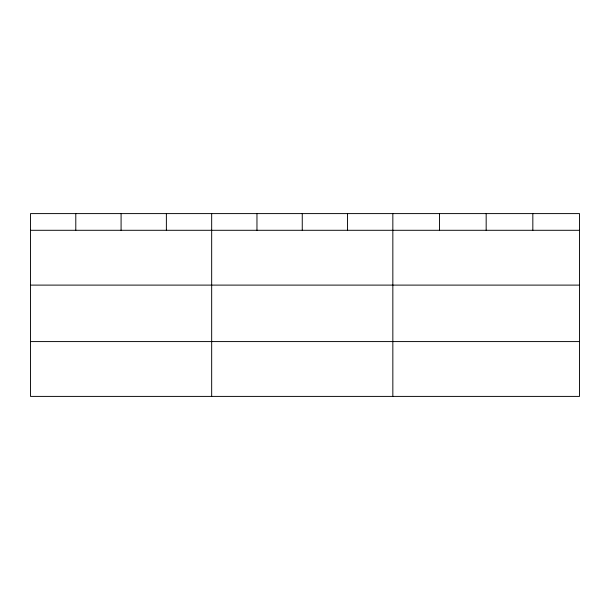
<?xml version="1.0" encoding="UTF-8"?>
<svg xmlns="http://www.w3.org/2000/svg" width="610" height="610" viewBox="0 0 610 610"><rect width="100%" height="100%" fill="white"/><g stroke="black" fill="none" stroke-linecap="round" stroke-linejoin="round"><path stroke-width="0.91" d="M579.5 285.106L579.5 213.599L30.5 213.599L30.5 396.401L579.5 396.401L579.5 285.106L30.5 285.106M30.5 230.29L579.5 230.29M30.5 341.585L579.5 341.585M532.835 213.599L532.835 230.29M486.17 213.599L486.17 230.29M439.505 213.599L439.505 230.29M392.84 213.599L392.84 396.401M347.548 213.599L347.548 230.29M302.255 213.599L302.255 230.29M256.962 213.599L256.962 230.29M211.67 213.599L211.67 396.401M166.377 213.599L166.377 230.29M121.085 213.599L121.085 230.29M75.793 213.599L75.793 230.29"/></g></svg>
